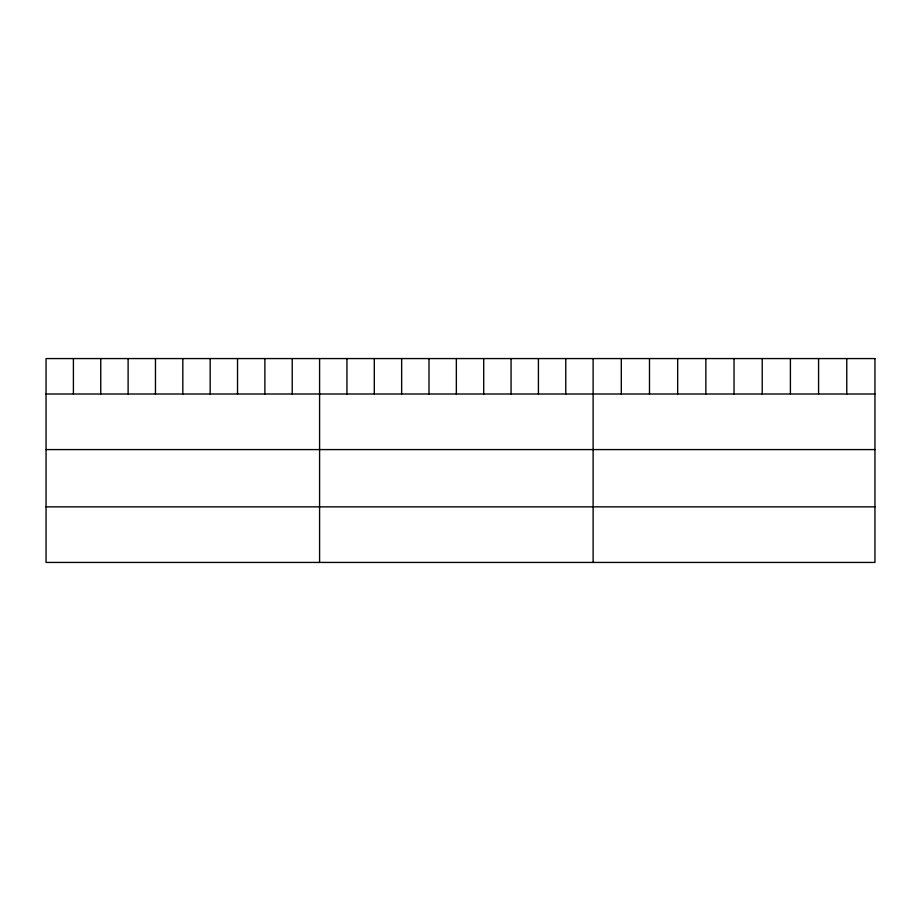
<?xml version="1.0" encoding="UTF-8"?>
<svg xmlns="http://www.w3.org/2000/svg" width="921" height="921" viewBox="0 0 921 921"><rect width="100%" height="100%" fill="white"/><g stroke="black" fill="none" stroke-linecap="round" stroke-linejoin="round"><path stroke-width="1.38" d="M46.05 394.004L874.95 394.004M46.05 449.586L874.95 449.586M46.05 506.849L874.95 506.849M846.767 358.568L846.767 394.004M818.585 358.568L818.585 394.004M790.402 358.568L790.402 394.004M762.22 358.568L762.22 394.004M734.037 358.568L734.037 394.004M705.854 358.568L705.854 394.004M677.672 358.568L677.672 394.004M649.489 358.568L649.489 394.004M621.307 358.568L621.307 394.004M593.124 358.568L593.124 562.432M565.77 358.568L565.77 394.004M538.417 358.568L538.417 394.004M511.063 358.568L511.063 394.004M483.709 358.568L483.709 394.004M456.356 358.568L456.356 394.004M429.002 358.568L429.002 394.004M401.648 358.568L401.648 394.004M374.294 358.568L374.294 394.004M346.941 358.568L346.941 394.004M319.587 358.568L319.587 562.432M292.233 358.568L292.233 394.004M264.88 358.568L264.88 394.004M237.526 358.568L237.526 394.004M210.172 358.568L210.172 394.004M182.819 358.568L182.819 394.004M155.465 358.568L155.465 394.004M128.111 358.568L128.111 394.004M100.757 358.568L100.757 394.004M73.404 358.568L73.404 394.004M874.95 358.568L46.05 358.568L46.05 562.432L874.95 562.432L874.95 358.568"/></g></svg>
